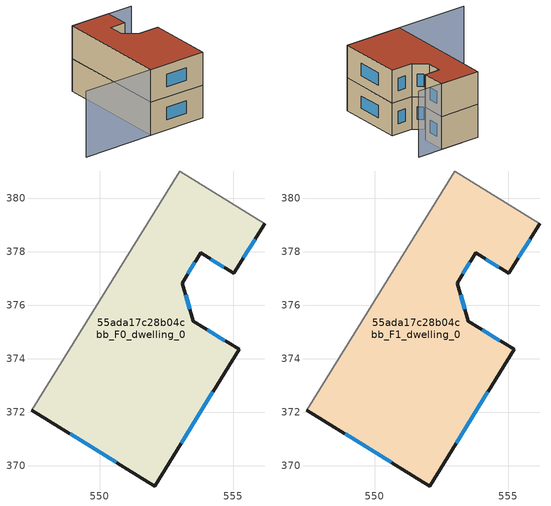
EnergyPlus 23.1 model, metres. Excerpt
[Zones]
55ada17c28b04cbb_F0_dwelling_0
 floor ground (EU_floor_Construction): 556.18,379.05 555.03,377.19 553.78,377.96 553.09,376.83 553.5,375.41 555.22,374.35 552.06,369.24 547.47,372.07 553,381.02 z0
 wall outside (EU_wall_Construction): 547.47,372.07 552.06,369.24 555.22,374.35 553.5,375.41 553.09,376.83 553.78,377.96 555.03,377.19 556.18,379.05 z0:3
 wall adiabatic (EU_wall_Construction): 556.18,379.05 553,381.02 547.47,372.07 z0:3
 window (EU_Window_Construction): 553.05,370.83 554.23,372.76 / 548.9,371.19 550.63,370.12 / 555.38,377.77 555.82,378.47 / 554.17,377.72 554.64,377.43 / 553.3,377.18 553.56,377.6 / 553.37,375.85 553.22,376.39 / 554.68,374.68 554.03,375.08 z0.93:2.07
55ada17c28b04cbb_F1_dwelling_0
 floor to 55ada17c28b04cbb_F0_dwelling_0 (EU_floor_Construction): 556.18,379.05 555.02,377.19 553.78,377.96 553.09,376.83 553.5,375.41 555.22,374.35 552.06,369.24 547.47,372.07 553,381.02 z3
 wall outside (EU_wall_Construction): 547.47,372.07 552.06,369.24 555.22,374.35 553.5,375.41 553.09,376.83 553.78,377.96 555.03,377.19 556.18,379.05 z3:6
 wall adiabatic (EU_wall_Construction): 556.18,379.05 553,381.02 547.47,372.07 z3:6
 window (EU_Window_Construction): 553.05,370.83 554.23,372.76 / 548.9,371.19 550.63,370.12 / 555.38,377.77 555.82,378.47 / 554.17,377.72 554.64,377.43 / 553.3,377.18 553.56,377.6 / 553.37,375.85 553.22,376.39 / 554.68,374.68 554.03,375.08 z3.93:5.07
 roof outside (EU_roof_Construction): 552.06,369.24 555.22,374.35 553.5,375.41 553.09,376.83 553.78,377.96 555.03,377.19 556.18,379.05 553,381.02 547.47,372.07 z6
shading: 547.47,372.07 541.76,375.6 / 558.18,377.81 553,381.02 z0:6
[Building]
EU S2 Campaign: North Axis=0; Terrain=City; Solar Distribution=FullExterior
[Site:Location]
Montreal-Trudeau.Intl.AP: Latitude=45.4667; Longitude=-73.75; Time Zone=-5; Elevation=36
[SizingPeriod:WeatherFileDays]
AnnualSizingPeriod: Begin Month=1; Begin Day of Month=1; End Month=12; End Day of Month=31; Day of Week for Start Day=Monday; Use Weather File Daylight Saving Period=No; Use Weather File Rain and Snow Indicators=No
[MATERIAL]
EU_InternalMass_Material: Roughness=MediumRough; Thickness=0.1; Conductivity=1; Density=1800; Specific Heat=900; Thermal Absorptance=0.9; Solar Absorptance=0.7; Visible Absorptance=0.7
[MATERIAL:NOMASS] Roughness=MediumRough; Thermal Absorptance=0.9; Solar Absorptance=0.7; Visible Absorptance=0.7
Name | Thermal Resistance
EU_wall_NoMass; EU_floor_NoMass | 1.36485
EU_roof_NoMass | 2.55992
[WINDOWMATERIAL:SIMPLEGLAZINGSYSTEM]
EU_Window_SimpleGlazing: UFactor=3.92339; Solar Heat Gain Coefficient=0.8; Visible Transmittance=0.8
[CONSTRUCTION]
EU_wall_Construction: EU_wall_NoMass
EU_roof_Construction: EU_roof_NoMass
EU_floor_Construction: EU_floor_NoMass
EU_Window_Construction: EU_Window_SimpleGlazing
EU_InternalMass_Construction: EU_InternalMass_Material
[ZONE] Type=1; Multiplier=1; Ceiling Height=autocalculate; Floor Area=autocalculate; Part of Total Floor Area=Yes
Name | Volume
55ada17c28b04cbb_F0_dwelling_0 | 139.297
55ada17c28b04cbb_F1_dwelling_0 | 139.295
[INTERNALMASS] Construction=EU_InternalMass_Construction; Surface Area=46.4322
Name | Zone or ZoneList
55ada17c28b04cbb_F0_dwelling_0_EU_InternalMass | 55ada17c28b04cbb_F0_dwelling_0
55ada17c28b04cbb_F1_dwelling_0_EU_InternalMass | 55ada17c28b04cbb_F1_dwelling_0
[OTHEREQUIPMENT] Fuel Type=Electricity; Design Level Calculation Method=Watts/Area; Power per Zone Floor Area=1; Fraction Latent=0; Fraction Radiant=0; Fraction Lost=0; Carbon Dioxide Generation Rate=0; EndUse Subcategory=EU_Step8_InternalGains
Name | Zone or ZoneList or Space or SpaceList | Schedule
EU_Step8_InternalGain_55ada17c28b04cbb_F0_dwelling_0_f000 | 55ada17c28b04cbb_F0_dwelling_0 | EU_Step8_GainSchedule_55ada17c28b04cbb_F0_dwelling_0_f000
EU_Step8_InternalGain_55ada17c28b04cbb_F1_dwelling_0_f000 | 55ada17c28b04cbb_F1_dwelling_0 | EU_Step8_GainSchedule_55ada17c28b04cbb_F1_dwelling_0_f000
[ZONEVENTILATION:DESIGNFLOWRATE] Schedule=EU_AlwaysOn; Design Flow Rate Calculation Method=AirChanges/Hour; Air Changes per Hour=0.860309; Ventilation Type=Natural; Fan Pressure Rise=0; Fan Total Efficiency=1; Constant Term Coefficient=1; Temperature Term Coefficient=0; Velocity Term Coefficient=0; Velocity Squared Term Coefficient=0; Minimum Indoor Temperature=-100; Maximum Indoor Temperature=100; Delta Temperature=-100; Minimum Outdoor Temperature=-100; Maximum Outdoor Temperature=100; Maximum Wind Speed=40
Name | Zone or ZoneList or Space or SpaceList
EU_ConstantAir_55ada17c28b04cbb_F0_dwelling_0 | 55ada17c28b04cbb_F0_dwelling_0
EU_ConstantAir_55ada17c28b04cbb_F1_dwelling_0 | 55ada17c28b04cbb_F1_dwelling_0
[HVACTEMPLATE:THERMOSTAT] Constant Heating Setpoint=20; Constant Cooling Setpoint=50
EU_HeatOnly_55ada17c28b04cbb_F0_dwelling_0; EU_HeatOnly_55ada17c28b04cbb_F1_dwelling_0
[HVACTEMPLATE:ZONE:IDEALLOADSAIRSYSTEM] System Availability Schedule=EU_AlwaysOn; Maximum Heating Supply Air Temperature=50; Minimum Cooling Supply Air Temperature=13; Maximum Heating Supply Air Humidity Ratio=0.0156; Minimum Cooling Supply Air Humidity Ratio=0.0077; Heating Limit=NoLimit; Cooling Limit=NoLimit; Heating Availability Schedule=EU_AlwaysOn; Cooling Availability Schedule=EU_CoolingOff; Dehumidification Control Type=ConstantSensibleHeatRatio; Cooling Sensible Heat Ratio=0.7; Dehumidification Setpoint=60; Humidification Control Type=None; Humidification Setpoint=30; Outdoor Air Method=None; Outdoor Air Flow Rate per Person=0.00944; Outdoor Air Flow Rate per Zone Floor Area=0; Outdoor Air Flow Rate per Zone=0; Demand Controlled Ventilation Type=None; Outdoor Air Economizer Type=NoEconomizer; Heat Recovery Type=None; Sensible Heat Recovery Effectiveness=0.7; Latent Heat Recovery Effectiveness=0.65
Name | Template Thermostat
55ada17c28b04cbb_F0_dwelling_0 | EU_HeatOnly_55ada17c28b04cbb_F0_dwelling_0
55ada17c28b04cbb_F1_dwelling_0 | EU_HeatOnly_55ada17c28b04cbb_F1_dwelling_0
[SIZING:ZONE] Zone Cooling Design Supply Air Temperature Input Method=SupplyAirTemperature; Zone Cooling Design Supply Air Temperature=13; Zone Heating Design Supply Air Temperature Input Method=SupplyAirTemperature; Zone Heating Design Supply Air Temperature=50; Zone Cooling Design Supply Air Humidity Ratio=0.008; Zone Heating Design Supply Air Humidity Ratio=0.008; Cooling Design Air Flow Method=DesignDay; Cooling Design Air Flow Rate=0; Cooling Minimum Air Flow per Zone Floor Area=0.000762; Cooling Minimum Air Flow=0; Cooling Minimum Air Flow Fraction=0.2; Heating Design Air Flow Method=DesignDay; Heating Design Air Flow Rate=0; Heating Maximum Air Flow per Zone Floor Area=0.002032; Heating Maximum Air Flow=0.141576; Heating Maximum Air Flow Fraction=0.3; Account for Dedicated Outdoor Air System=No; Dedicated Outdoor Air System Control Strategy=NeutralSupplyAir; Dedicated Outdoor Air Low Setpoint Temperature for Design=autosize; Dedicated Outdoor Air High Setpoint Temperature for Design=autosize; Zone Load Sizing Method=Sensible Load Only No Latent Load; Zone Latent Cooling Design Supply Air Humidity Ratio Input Method=HumidityRatioDifference; Zone Cooling Design Supply Air Humidity Ratio Difference=0.005; Zone Latent Heating Design Supply Air Humidity Ratio Input Method=HumidityRatioDifference; Zone Humidification Design Supply Air Humidity Ratio Difference=0.005
55ada17c28b04cbb_F0_dwelling_0; 55ada17c28b04cbb_F1_dwelling_0
[SCHEDULE:CONSTANT]
Name | Hourly Value
EU_AlwaysOn | 1
EU_CoolingOff | 0
[SCHEDULE:FILE] Column Number=1; Rows to Skip at Top=0; Number of Hours of Data=8760; Column Separator=Comma; Interpolate to Timestep=No; Minutes per Item=60; Adjust Schedule for Daylight Savings=Yes
Name | File
EU_Step8_GainSchedule_55ada17c28b04cbb_F0_dwelling_0_f000 | ../../schedules/55ada17c28b04cbb/55ada17c28b04cbb_F0_dwelling_0_f000_gain.csv
EU_Step8_GainSchedule_55ada17c28b04cbb_F1_dwelling_0_f000 | ../../schedules/55ada17c28b04cbb/55ada17c28b04cbb_F1_dwelling_0_f000_gain.csv
